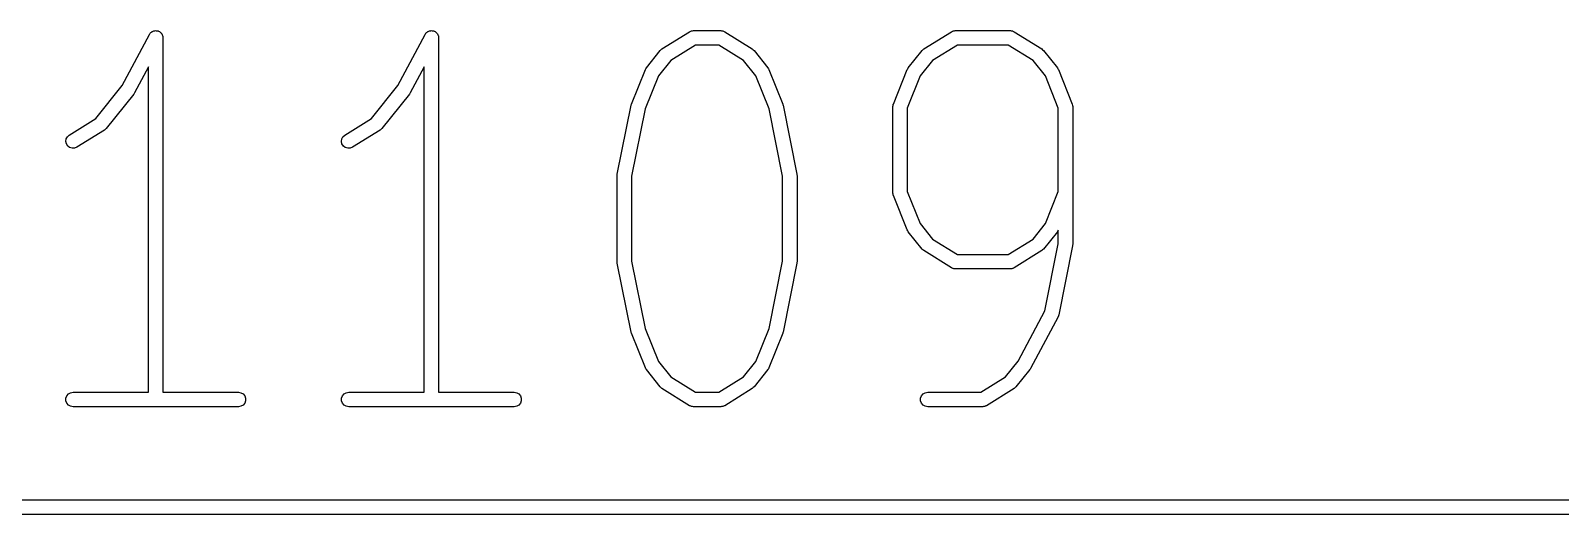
# Model space of a CAD drawing. Extents: x 105.1 to 166.9, y -128.1 to -71.6.
# Drawn here: x 138.34 to 148.91, y -75.05 to -71.71 of the extents above; entities that cross this region are included whole.
import ezdxf

# ---------------------------------------------------------------- set-up
doc = ezdxf.new("R2010")
doc.units = 0
doc.header["$MEASUREMENT"] = 0
doc.layers.add('BLACK', color=7, linetype='CONTINUOUS')

msp = doc.modelspace()

# ---------------------------------------------------------------- linework, layer by layer
at = {"layer": 'Black'}
for p, q in [((138.968, -72.0891), (139.156, -71.736)), ((139.156, -71.736), (139.159, -71.7319)), ((139.159, -71.7319), (139.162, -71.7274)), ((139.162, -71.7274), (139.165, -71.7251)), ((139.165, -71.7251), (139.167, -71.7224)), ((139.167, -71.7224), (139.171, -71.7196)), ((139.171, -71.7196), (139.175, -71.7163)), ((139.175, -71.7163), (139.179, -71.715)), ((139.179, -71.715), (139.182, -71.7132)), ((139.182, -71.7132), (139.187, -71.7121)), ((139.187, -71.7121), (139.192, -71.7103)), ((139.192, -71.7103), (139.195, -71.7103)), ((139.195, -71.7103), (139.199, -71.7096)), ((139.199, -71.7096), (139.204, -71.7103)), ((139.204, -71.7103), (139.209, -71.7103)), ((139.209, -71.7103), (139.212, -71.7115)), ((139.212, -71.7115), (139.216, -71.712)), ((139.216, -71.712), (139.22, -71.7145)), ((139.22, -71.7145), (139.225, -71.7163)), ((139.225, -71.7163), (139.228, -71.7185)), ((139.228, -71.7185), (139.231, -71.7202)), ((139.231, -71.7202), (139.235, -71.7241)), ((139.235, -71.7241), (139.239, -71.7274)), ((139.239, -71.7274), (139.24, -71.7305)), ((139.24, -71.7305), (139.243, -71.7331)), ((139.243, -71.7331), (139.245, -71.7379)), ((139.245, -71.7379), (139.247, -71.7425)), ((139.247, -71.7425), (139.248, -71.7459)), ((139.248, -71.7459), (139.249, -71.7492)), ((139.249, -71.7492), (139.249, -71.7544)), ((139.249, -71.7544), (139.25, -71.7596)), ((139.25, -71.7596), (139.25, -74.2096)), ((140.873, -72.0891), (141.061, -71.736)), ((141.061, -71.736), (141.064, -71.7319)), ((141.064, -71.7319), (141.067, -71.7274)), ((141.067, -71.7274), (141.07, -71.7251)), ((141.07, -71.7251), (141.072, -71.7224)), ((141.072, -71.7224), (141.076, -71.7196)), ((141.076, -71.7196), (141.08, -71.7163)), ((141.08, -71.7163), (141.083, -71.715)), ((141.083, -71.715), (141.086, -71.7132)), ((141.086, -71.7132), (141.092, -71.7121)), ((141.092, -71.7121), (141.096, -71.7103)), ((141.096, -71.7103), (141.1, -71.7103)), ((141.1, -71.7103), (141.103, -71.7096)), ((141.103, -71.7096), (141.109, -71.7103)), ((141.109, -71.7103), (141.114, -71.7103)), ((141.114, -71.7103), (141.117, -71.7115)), ((141.117, -71.7115), (141.121, -71.712)), ((141.121, -71.712), (141.125, -71.7145)), ((141.125, -71.7145), (141.13, -71.7163)), ((141.13, -71.7163), (141.133, -71.7185)), ((141.133, -71.7185), (141.136, -71.7202)), ((141.136, -71.7202), (141.139, -71.7241)), ((141.139, -71.7241), (141.143, -71.7274)), ((141.143, -71.7274), (141.145, -71.7305)), ((141.145, -71.7305), (141.148, -71.7331)), ((141.148, -71.7331), (141.15, -71.7379)), ((141.15, -71.7379), (141.152, -71.7425)), ((141.152, -71.7425), (141.153, -71.7459)), ((141.153, -71.7459), (141.154, -71.7492)), ((141.154, -71.7492), (141.154, -71.7544)), ((141.154, -71.7544), (141.155, -71.7596)), ((141.155, -71.7596), (141.155, -74.2096)), ((142.698, -71.8362), (142.888, -71.7172)), ((142.888, -71.7172), (142.893, -71.7152)), ((142.893, -71.7152), (142.898, -71.7126)), ((142.898, -71.7126), (142.901, -71.712)), ((142.901, -71.712), (142.904, -71.7106)), ((142.904, -71.7106), (142.909, -71.7105)), ((142.909, -71.7105), (142.915, -71.7096)), ((142.915, -71.7096), (143.105, -71.7096)), ((143.105, -71.7096), (143.11, -71.7105)), ((143.11, -71.7105), (143.116, -71.7106)), ((143.116, -71.7106), (143.119, -71.712)), ((143.119, -71.712), (143.122, -71.7126)), ((143.122, -71.7126), (143.127, -71.7152)), ((143.127, -71.7152), (143.132, -71.7172)), ((143.132, -71.7172), (143.322, -71.8362)), ((144.507, -71.8362), (144.698, -71.7172)), ((144.698, -71.7172), (144.703, -71.7152)), ((144.703, -71.7152), (144.707, -71.7126)), ((144.707, -71.7126), (144.711, -71.712)), ((144.711, -71.712), (144.714, -71.7106)), ((144.714, -71.7106), (144.719, -71.7105)), ((144.719, -71.7105), (144.724, -71.7096)), ((144.724, -71.7096), (145.105, -71.7096)), ((145.105, -71.7096), (145.11, -71.7105)), ((145.11, -71.7105), (145.116, -71.7106)), ((145.116, -71.7106), (145.119, -71.712)), ((145.119, -71.712), (145.122, -71.7126)), ((145.122, -71.7126), (145.127, -71.7152)), ((145.127, -71.7152), (145.132, -71.7172)), ((145.132, -71.7172), (145.322, -71.8362)), ((142.59, -71.9664), (142.685, -71.8474)), ((142.685, -71.8474), (142.691, -71.8418)), ((142.691, -71.8418), (142.698, -71.8362)), ((142.929, -71.8096), (142.758, -71.9165)), ((143.091, -71.8096), (142.929, -71.8096)), ((143.262, -71.9165), (143.091, -71.8096)), ((143.322, -71.8362), (143.328, -71.8418)), ((143.328, -71.8418), (143.335, -71.8474)), ((143.335, -71.8474), (143.43, -71.9664)), ((144.399, -71.9664), (144.495, -71.8474)), ((144.495, -71.8474), (144.501, -71.8418)), ((144.501, -71.8418), (144.507, -71.8362)), ((144.739, -71.8096), (144.567, -71.9165)), ((145.091, -71.8096), (144.739, -71.8096)), ((145.262, -71.9165), (145.091, -71.8096)), ((145.322, -71.8362), (145.328, -71.8418)), ((145.328, -71.8418), (145.335, -71.8474)), ((145.335, -71.8474), (145.43, -71.9664)), ((139.15, -71.9596), (139.054, -72.1402)), ((139.15, -74.2096), (139.15, -71.9596)), ((141.055, -71.9596), (140.959, -72.1402)), ((141.055, -74.2096), (141.055, -71.9596)), ((142.487, -72.2172), (142.583, -71.9791)), ((142.583, -71.9791), (142.586, -71.9728)), ((142.586, -71.9728), (142.59, -71.9664)), ((142.758, -71.9165), (142.673, -72.0231)), ((143.347, -72.0231), (143.262, -71.9165)), ((143.43, -71.9664), (143.433, -71.9728)), ((143.433, -71.9728), (143.437, -71.9791)), ((143.437, -71.9791), (143.532, -72.2172)), ((144.297, -72.2172), (144.392, -71.9791)), ((144.392, -71.9791), (144.396, -71.9728)), ((144.396, -71.9728), (144.399, -71.9664)), ((144.567, -71.9165), (144.482, -72.0231)), ((145.347, -72.0231), (145.262, -71.9165)), ((145.43, -71.9664), (145.433, -71.9728)), ((145.433, -71.9728), (145.437, -71.9791)), ((145.437, -71.9791), (145.533, -72.2172)), ((142.673, -72.0231), (142.582, -72.2501)), ((143.438, -72.2501), (143.347, -72.0231)), ((144.482, -72.0231), (144.393, -72.2454)), ((145.436, -72.2454), (145.347, -72.0231)), ((138.786, -72.3169), (138.968, -72.0891)), ((139.049, -72.1479), (138.858, -72.386)), ((139.051, -72.1439), (139.049, -72.1479)), ((139.054, -72.1402), (139.051, -72.1439)), ((140.69, -72.3169), (140.873, -72.0891)), ((140.954, -72.1479), (140.763, -72.386)), ((140.956, -72.1439), (140.954, -72.1479)), ((140.959, -72.1402), (140.956, -72.1439)), ((142.389, -72.7021), (142.485, -72.2259)), ((142.485, -72.2259), (142.486, -72.2217)), ((142.486, -72.2217), (142.487, -72.2172)), ((142.582, -72.2501), (142.488, -72.7169)), ((143.531, -72.7169), (143.438, -72.2501)), ((143.532, -72.2172), (143.533, -72.2217)), ((143.533, -72.2217), (143.535, -72.2259)), ((143.535, -72.2259), (143.63, -72.7021)), ((144.293, -72.2342), (144.295, -72.2264)), ((144.293, -72.235), (144.293, -72.2342)), ((144.293, -72.2357), (144.293, -72.235)), ((144.293, -72.831), (144.293, -72.2357)), ((144.295, -72.2264), (144.296, -72.2186)), ((144.296, -72.2186), (144.297, -72.218)), ((144.297, -72.218), (144.297, -72.2172)), ((144.393, -72.2454), (144.393, -72.8214)), ((145.436, -72.8214), (145.436, -72.2454)), ((145.533, -72.2172), (145.533, -72.218)), ((145.533, -72.218), (145.533, -72.2186)), ((145.533, -72.2186), (145.534, -72.2264)), ((145.534, -72.2264), (145.536, -72.2342)), ((145.536, -72.2342), (145.536, -72.235)), ((145.536, -72.235), (145.536, -72.2357)), ((145.536, -72.2357), (145.536, -73.1881)), ((138.602, -72.4314), (138.786, -72.3169)), ((138.846, -72.3972), (138.655, -72.5162)), ((138.852, -72.3916), (138.846, -72.3972)), ((138.858, -72.386), (138.852, -72.3916)), ((140.507, -72.4314), (140.69, -72.3169)), ((140.751, -72.3972), (140.56, -72.5162)), ((140.757, -72.3916), (140.751, -72.3972)), ((140.763, -72.386), (140.757, -72.3916)), ((138.579, -72.4756), (138.581, -72.4584)), ((138.583, -72.4926), (138.579, -72.4756)), ((138.581, -72.4584), (138.59, -72.4431)), ((138.592, -72.5073), (138.583, -72.4926)), ((138.59, -72.4431), (138.602, -72.4314)), ((138.605, -72.518), (138.592, -72.5073)), ((140.484, -72.4756), (140.486, -72.4584)), ((140.487, -72.4926), (140.484, -72.4756)), ((140.486, -72.4584), (140.494, -72.4431)), ((140.497, -72.5073), (140.487, -72.4926)), ((140.494, -72.4431), (140.507, -72.4314)), ((140.51, -72.518), (140.497, -72.5073)), ((138.622, -72.5234), (138.605, -72.518)), ((138.639, -72.5227), (138.622, -72.5234)), ((138.655, -72.5162), (138.639, -72.5227)), ((140.527, -72.5234), (140.51, -72.518)), ((140.544, -72.5227), (140.527, -72.5234)), ((140.56, -72.5162), (140.544, -72.5227)), ((142.388, -72.7119), (142.389, -72.7071)), ((142.388, -73.3072), (142.388, -72.7119)), ((142.389, -72.7071), (142.389, -72.7021)), ((142.488, -72.7169), (142.488, -73.3022)), ((143.531, -73.3022), (143.531, -72.7169)), ((143.63, -72.7021), (143.63, -72.7071)), ((143.63, -72.7071), (143.631, -72.7119)), ((143.631, -72.7119), (143.631, -73.3072)), ((144.393, -72.8214), (144.482, -73.0436)), ((145.347, -73.0436), (145.436, -72.8214)), ((144.293, -72.8318), (144.293, -72.831)), ((144.293, -72.8326), (144.293, -72.8318)), ((144.295, -72.8403), (144.293, -72.8326)), ((144.296, -72.8481), (144.295, -72.8403)), ((144.297, -72.8488), (144.296, -72.8481)), ((144.297, -72.8496), (144.297, -72.8488)), ((144.392, -73.0876), (144.297, -72.8496)), ((144.396, -73.0939), (144.392, -73.0876)), ((144.399, -73.1003), (144.396, -73.0939)), ((144.495, -73.2194), (144.399, -73.1003)), ((144.482, -73.0436), (144.567, -73.1502)), ((145.262, -73.1502), (145.347, -73.0436)), ((145.43, -73.1003), (145.335, -73.2194)), ((145.433, -73.0939), (145.43, -73.1003)), ((145.436, -73.0896), (145.433, -73.0939)), ((145.436, -73.1832), (145.436, -73.0896)), ((144.501, -73.2249), (144.495, -73.2194)), ((144.507, -73.2305), (144.501, -73.2249)), ((144.698, -73.3496), (144.507, -73.2305)), ((144.567, -73.1502), (144.739, -73.2572)), ((145.091, -73.2572), (145.262, -73.1502)), ((145.322, -73.2305), (145.132, -73.3496)), ((145.328, -73.2249), (145.322, -73.2305)), ((145.335, -73.2194), (145.328, -73.2249)), ((145.343, -73.6473), (145.436, -73.1832)), ((145.535, -73.1979), (145.44, -73.6741)), ((145.536, -73.1881), (145.535, -73.193)), ((145.535, -73.193), (145.535, -73.1979)), ((142.389, -73.312), (142.388, -73.3072)), ((142.389, -73.317), (142.389, -73.312)), ((142.485, -73.7932), (142.389, -73.317)), ((142.488, -73.3022), (142.582, -73.7691)), ((143.438, -73.7691), (143.531, -73.3022)), ((143.63, -73.317), (143.535, -73.7932)), ((143.631, -73.3072), (143.63, -73.312)), ((143.63, -73.312), (143.63, -73.317)), ((144.703, -73.3515), (144.698, -73.3496)), ((144.707, -73.3542), (144.703, -73.3515)), ((144.711, -73.3548), (144.707, -73.3542)), ((144.714, -73.3561), (144.711, -73.3548)), ((144.739, -73.2572), (145.091, -73.2572)), ((145.119, -73.3548), (145.116, -73.3561)), ((145.122, -73.3542), (145.119, -73.3548)), ((145.127, -73.3515), (145.122, -73.3542)), ((145.132, -73.3496), (145.127, -73.3515)), ((144.719, -73.3563), (144.714, -73.3561)), ((144.724, -73.3572), (144.719, -73.3563)), ((145.105, -73.3572), (144.724, -73.3572)), ((145.11, -73.3563), (145.105, -73.3572)), ((145.116, -73.3561), (145.11, -73.3563)), ((145.158, -73.9938), (145.343, -73.6473)), ((142.582, -73.7691), (142.673, -73.996)), ((143.347, -73.996), (143.438, -73.7691)), ((145.435, -73.6878), (145.244, -74.045)), ((145.437, -73.6809), (145.435, -73.6878)), ((145.44, -73.6741), (145.437, -73.6809)), ((142.486, -73.7974), (142.485, -73.7932)), ((142.487, -73.8019), (142.486, -73.7974)), ((142.583, -74.04), (142.487, -73.8019)), ((143.532, -73.8019), (143.437, -74.04)), ((143.533, -73.7974), (143.532, -73.8019)), ((143.535, -73.7932), (143.533, -73.7974)), ((142.586, -74.0463), (142.583, -74.04)), ((142.59, -74.0527), (142.586, -74.0463)), ((142.685, -74.1717), (142.59, -74.0527)), ((142.673, -73.996), (142.758, -74.1026)), ((143.262, -74.1026), (143.347, -73.996)), ((143.43, -74.0527), (143.335, -74.1717)), ((143.433, -74.0463), (143.43, -74.0527)), ((143.437, -74.04), (143.433, -74.0463)), ((145.071, -74.1026), (145.158, -73.9938)), ((145.239, -74.0527), (145.144, -74.1717)), ((145.242, -74.0486), (145.239, -74.0527)), ((145.244, -74.045), (145.242, -74.0486)), ((142.691, -74.1773), (142.685, -74.1717)), ((142.698, -74.1829), (142.691, -74.1773)), ((142.888, -74.302), (142.698, -74.1829)), ((142.758, -74.1026), (142.929, -74.2096)), ((143.091, -74.2096), (143.262, -74.1026)), ((143.322, -74.1829), (143.132, -74.302)), ((143.328, -74.1773), (143.322, -74.1829)), ((143.335, -74.1717), (143.328, -74.1773)), ((144.9, -74.2096), (145.071, -74.1026)), ((145.132, -74.1829), (144.941, -74.302)), ((145.138, -74.1773), (145.132, -74.1829)), ((145.144, -74.1717), (145.138, -74.1773)), ((138.58, -74.2509), (138.586, -74.2346)), ((138.58, -74.2682), (138.58, -74.2509)), ((138.586, -74.2846), (138.58, -74.2682)), ((138.586, -74.2346), (138.597, -74.2212)), ((138.597, -74.2979), (138.586, -74.2846)), ((138.597, -74.2212), (138.612, -74.2126)), ((138.612, -74.3065), (138.597, -74.2979)), ((138.612, -74.2126), (138.629, -74.2096)), ((138.629, -74.3096), (138.612, -74.3065)), ((138.629, -74.2096), (139.15, -74.2096)), ((139.25, -74.2096), (139.772, -74.2096)), ((139.772, -74.2096), (139.789, -74.2126)), ((139.789, -74.3065), (139.772, -74.3096)), ((139.789, -74.2126), (139.804, -74.2212)), ((139.804, -74.2979), (139.789, -74.3065)), ((139.804, -74.2212), (139.815, -74.2346)), ((139.815, -74.2846), (139.804, -74.2979)), ((139.815, -74.2346), (139.821, -74.2509)), ((139.821, -74.2682), (139.815, -74.2846)), ((139.821, -74.2509), (139.821, -74.2682)), ((140.484, -74.2509), (140.49, -74.2346)), ((140.484, -74.2682), (140.484, -74.2509)), ((140.49, -74.2846), (140.484, -74.2682)), ((140.49, -74.2346), (140.502, -74.2212)), ((140.502, -74.2979), (140.49, -74.2846)), ((140.502, -74.2212), (140.517, -74.2126)), ((140.517, -74.3065), (140.502, -74.2979)), ((140.517, -74.2126), (140.534, -74.2096)), ((140.534, -74.3096), (140.517, -74.3065)), ((140.534, -74.2096), (141.055, -74.2096)), ((141.155, -74.2096), (141.677, -74.2096)), ((141.677, -74.2096), (141.694, -74.2126)), ((141.694, -74.3065), (141.677, -74.3096)), ((141.694, -74.2126), (141.709, -74.2212)), ((141.709, -74.2979), (141.694, -74.3065)), ((141.709, -74.2212), (141.72, -74.2346)), ((141.72, -74.2846), (141.709, -74.2979)), ((141.72, -74.2346), (141.726, -74.2509)), ((141.726, -74.2682), (141.72, -74.2846)), ((141.726, -74.2509), (141.726, -74.2682)), ((142.893, -74.3039), (142.888, -74.302)), ((142.898, -74.3065), (142.893, -74.3039)), ((142.901, -74.3071), (142.898, -74.3065)), ((142.904, -74.3085), (142.901, -74.3071)), ((142.929, -74.2096), (143.091, -74.2096)), ((143.119, -74.3071), (143.116, -74.3085)), ((143.122, -74.3065), (143.119, -74.3071)), ((143.127, -74.3039), (143.122, -74.3065)), ((143.132, -74.302), (143.127, -74.3039)), ((144.484, -74.2509), (144.49, -74.2346)), ((144.484, -74.2682), (144.484, -74.2509)), ((144.49, -74.2846), (144.484, -74.2682)), ((144.49, -74.2346), (144.502, -74.2212)), ((144.502, -74.2979), (144.49, -74.2846)), ((144.502, -74.2212), (144.517, -74.2126)), ((144.517, -74.3065), (144.502, -74.2979)), ((144.517, -74.2126), (144.534, -74.2096)), ((144.534, -74.3096), (144.517, -74.3065)), ((144.534, -74.2096), (144.9, -74.2096)), ((144.928, -74.3071), (144.925, -74.3085)), ((144.932, -74.3065), (144.928, -74.3071)), ((144.936, -74.3039), (144.932, -74.3065)), ((144.941, -74.302), (144.936, -74.3039)), ((139.772, -74.3096), (138.629, -74.3096)), ((141.677, -74.3096), (140.534, -74.3096)), ((142.909, -74.3086), (142.904, -74.3085)), ((142.915, -74.3096), (142.909, -74.3086)), ((143.105, -74.3096), (142.915, -74.3096)), ((143.11, -74.3086), (143.105, -74.3096)), ((143.116, -74.3085), (143.11, -74.3086)), ((144.915, -74.3096), (144.534, -74.3096)), ((144.92, -74.3086), (144.915, -74.3096)), ((144.925, -74.3085), (144.92, -74.3086)), ((118.671, -74.9536), (160.682, -74.9536)), ((160.682, -75.0536), (118.671, -75.0536))]:
    msp.add_line(p, q, dxfattribs=at)

doc.saveas('drawing.dxf')
